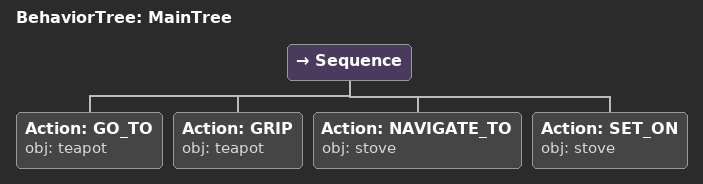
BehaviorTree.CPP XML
<root main_tree_to_execute="MainTree">
  <BehaviorTree ID="MainTree">
    <Sequence>
      <!-- Go to teapot -->
      <Action ID="GO_TO" obj="teapot" />
      <!-- Grip teapot -->
      <Action ID="GRIP" obj="teapot" />
      <!-- Navigate to stove -->
      <Action ID="NAVIGATE_TO" obj="stove" />
      <!-- Set on stove -->
      <Action ID="SET_ON" obj="stove" />
    </Sequence>
  </BehaviorTree>
</root>
